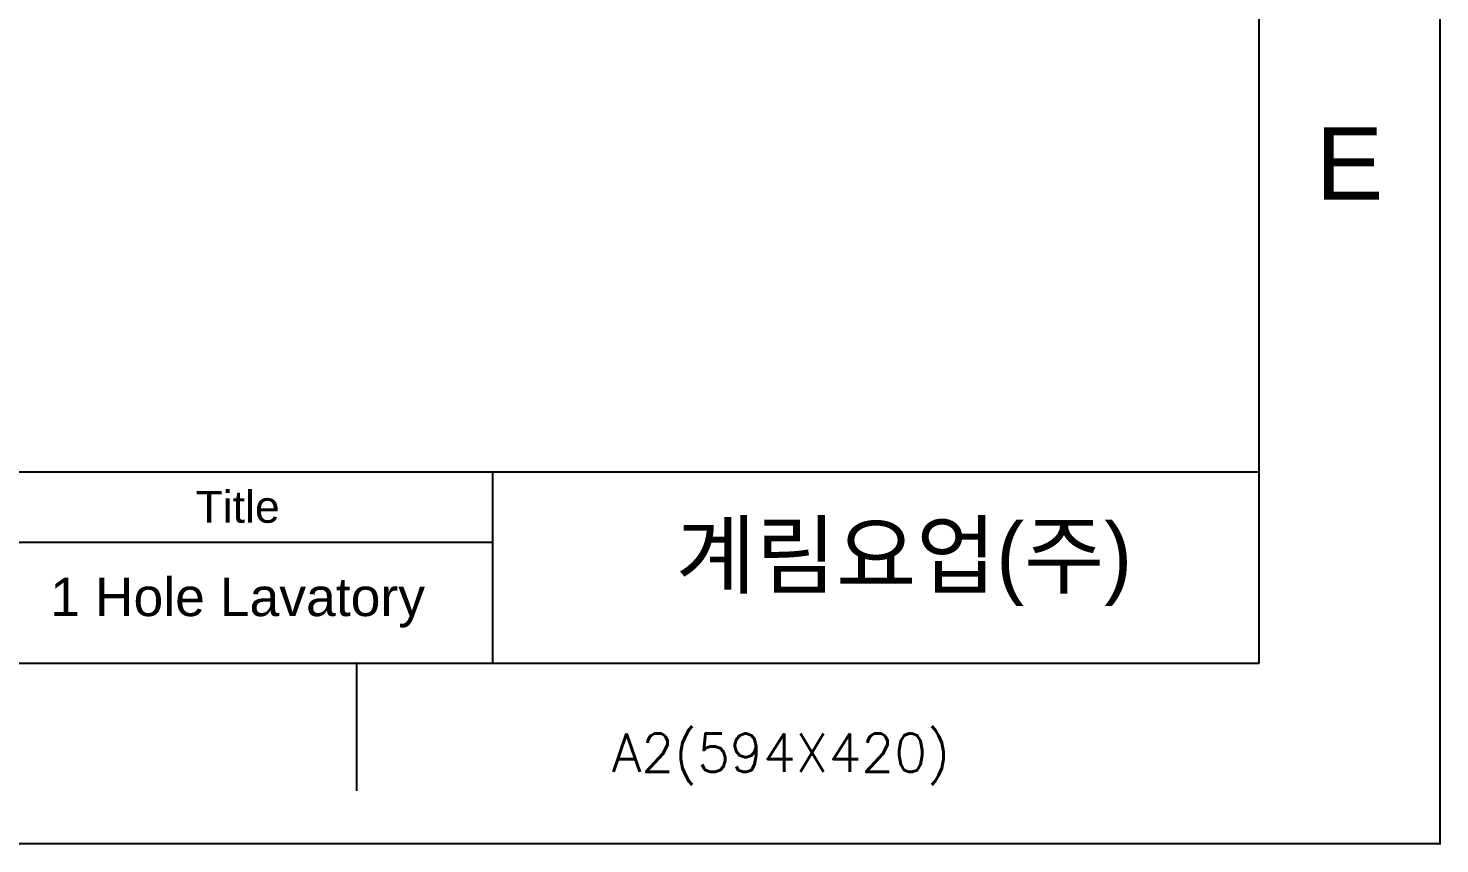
# Model space of a CAD drawing. Header units: millimetres. Extents: x 4812 to 5406, y -1197 to -777.
# Drawn here: x 5295.9 to 5406.4, y -1196.9 to -1132.9 of the extents above; entities that cross this region are included whole.
import ezdxf

# ---------------------------------------------------------------- set-up
doc = ezdxf.new("R2010")
doc.units = ezdxf.units.MM
doc.header["$LTSCALE"] = 0.1
doc.linetypes.add('CENTERX2', pattern=[101.6, 63.5, -12.7, 12.7, -12.7])
doc.layers.add('FORM', color=7, linetype='Continuous')
doc.layers.add('TEXT', color=2, linetype='Continuous', lineweight=15)
doc.styles.add('ROMANS', font='romans')
doc.styles.get("Standard").update_dxf_attribs({"font": 'arial.ttf'})

msp = doc.modelspace()

# ---------------------------------------------------------------- linework, layer by layer
at = {"layer": 'FORM'}
for p, q in [((5392.3, -1182.71), (5392.3, -790.93)), ((5121.75, -1167.71), (5392.3, -1167.71)), ((5332.28, -1182.71), (5332.28, -1167.71)), ((5121.75, -1173.21), (5332.28, -1173.21)), ((4826.54, -1182.71), (5392.3, -1182.71)), ((5321.58, -1182.71), (5321.58, -1192.71))]:
    msp.add_line(p, q, dxfattribs=at)
at = {"layer": 'FORM', "color": 7}
msp.add_lwpolyline([(4812.4, -776.78), (5406.44, -776.78), (5406.44, -1196.85), (4812.4, -1196.85)], close=True, dxfattribs=at)
at = {"layer": 'FORM'}
msp.add_point((5321.58, -1182.71), dxfattribs=at)
at = {"layer": 'FORM', "color": 7}
msp.add_point((5406.44, -1196.85), dxfattribs=at)

# ---------------------------------------------------------------- texts
at = {"layer": 'FORM', "insert": (5399.37, -1143.53), "char_height": 5.66, "attachment_point": 5}
msp.add_mtext_dynamic_manual_height_columns('E', width=10.0017, gutter_width=12.5, heights=[0], dxfattribs=at)
at = {"layer": 'TEXT', "style": 'ROMANS'}
msp.add_text(' A2(594X420)', height=3.0005, dxfattribs=at).set_placement((5339.53, -1191.22))
at = {"layer": 'TEXT', "attachment_point": 5}
for s, insert, char_height in [('Title', (5312.28, -1170.46), 2.5), ('1 Hole Lavatory', (5312.28, -1177.96), 3.0005)]:
    msp.add_mtext_dynamic_manual_height_columns(s, width=40.0069, gutter_width=12.5, heights=[0], dxfattribs=dict(at, insert=insert, char_height=char_height))
at = {"layer": 'TEXT', "linetype": 'CENTERX2', "insert": (5364.47, -1174.97), "char_height": 5.0009, "attachment_point": 5}
msp.add_mtext_dynamic_manual_height_columns('{\\fHYGothic-Medium|b0|i0|c129|p18;계림요업(주)}', width=60.0103, gutter_width=12.5, heights=[0], dxfattribs=at)

doc.saveas('drawing.dxf')
